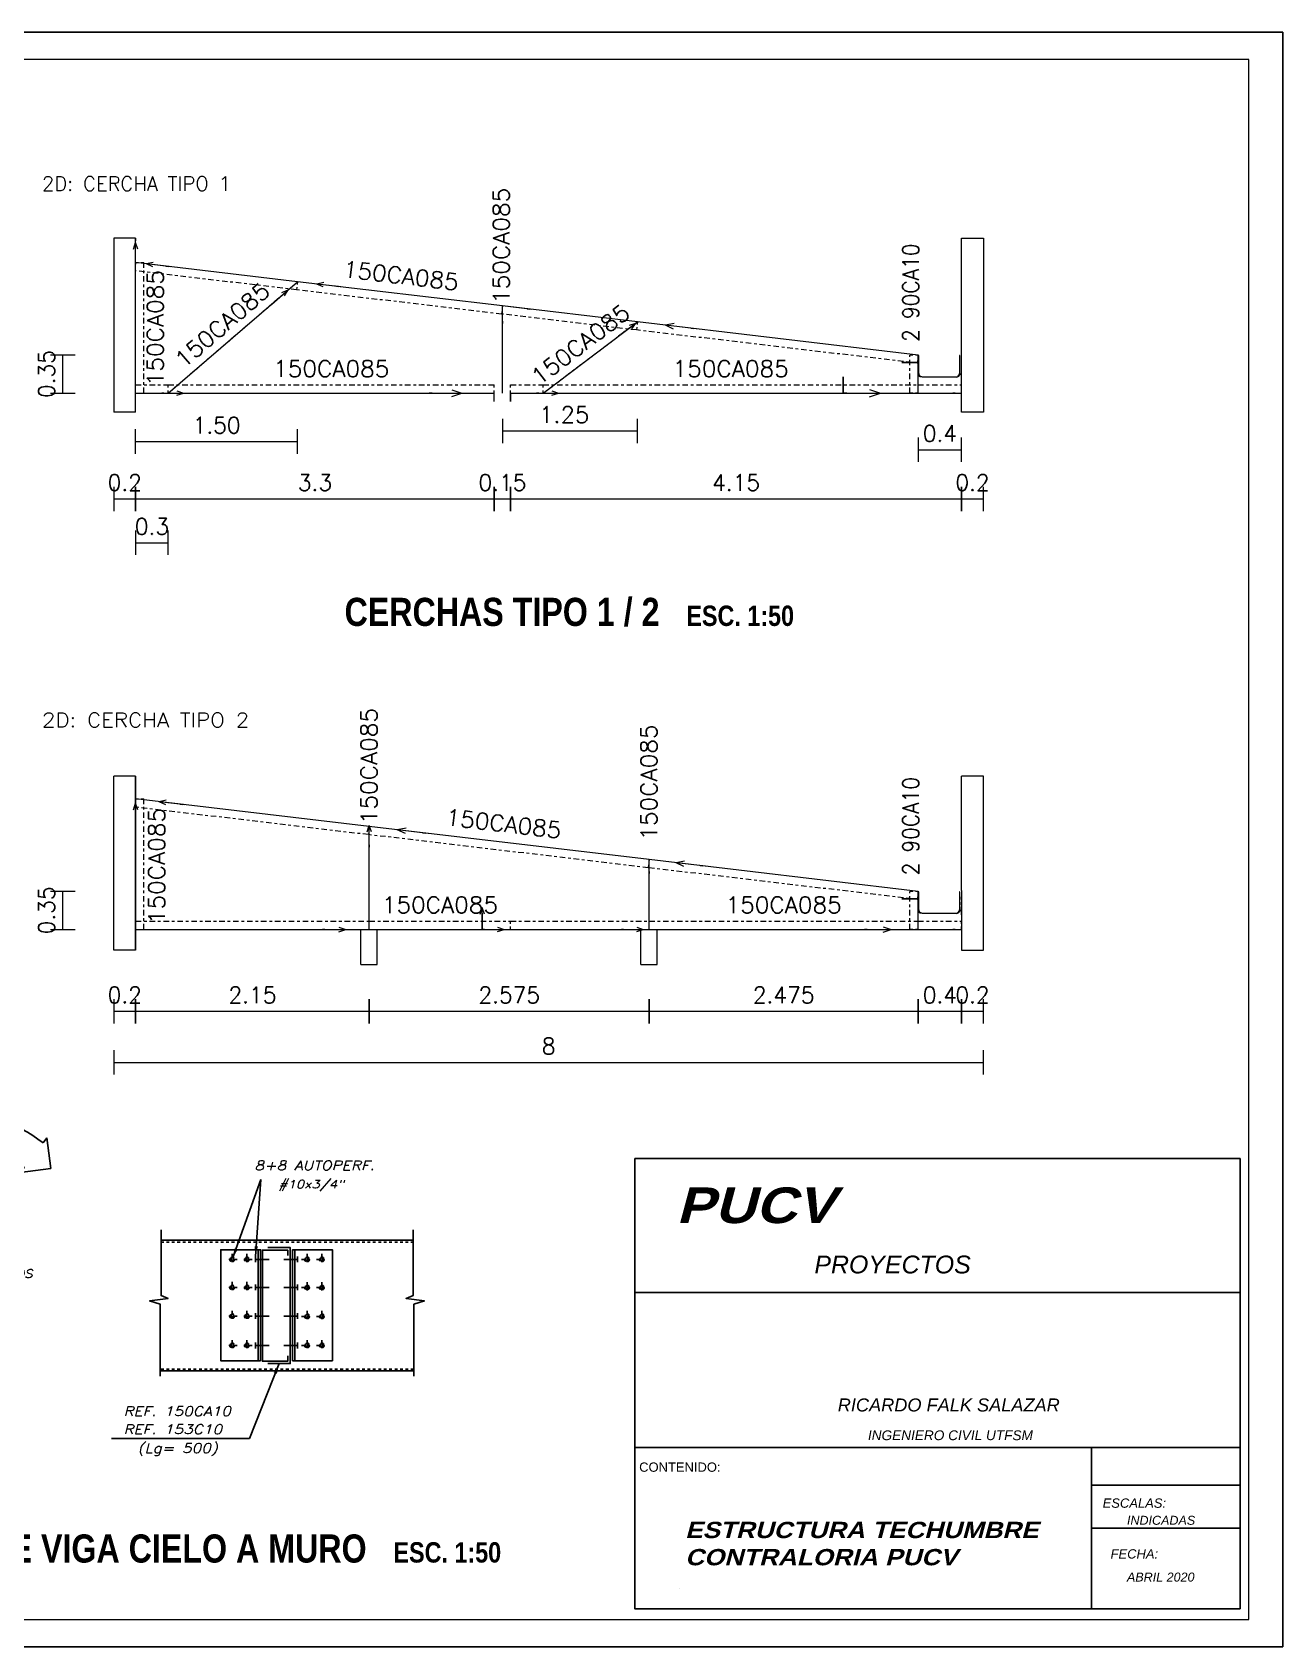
# Model space of a CAD drawing. Header units: millimetres. Extents: x 16 to 499, y 22 to 82.
# Drawn here: x 331 to 377.1, y 22.2 to 81.6 of the extents above; entities that cross this region are included whole.
import ezdxf
from ezdxf.enums import TextEntityAlignment as Align

# ---------------------------------------------------------------- set-up
doc = ezdxf.new("R2010")
doc.units = ezdxf.units.MM
for name, pattern in [('CYPE_PUNTO', [0.075, 0, -0.075]), ('CYPE_RAYAPUNTO', [0.4125, 0.2025, -0.105, 0, -0.105]), ('DASHDOT', [1, 0.5, -0.25, 0, -0.25]), ('DASHED2', [0.375, 0.25, -0.125]), ('HIDDEN', [0.375, 0.25, -0.125]), ('HIDDEN2', [4.7625, 3.175, -1.5875])]:
    doc.linetypes.add(name, pattern=pattern)
for name, color, linetype in [('08', 8, 'Continuous'), ('1', 1, 'HIDDEN'), ('2', 2, 'Continuous'), ('3', 3, 'Continuous'), ('4', 4, 'Continuous'), ('8', 4, 'Continuous'), ('9', 9, 'Continuous'), ('CERCHA1', 6, 'Continuous'), ('EJES', 4, 'DASHDOT'), ('GC_Formato Gases Clínicos', 7, 'Continuous'), ('L-01', 8, 'Continuous'), ('SEG8', 8, 'HIDDEN2'), ('T-4', 5, 'Continuous'), ('TEXTO-DETALLES', 7, 'Continuous')]:
    doc.layers.add(name, color=color, linetype=linetype)
for name, color, linetype, lineweight in [('BARRAS_DE_ACERO', 7, 'Continuous', 9), ('COTAS', 13, 'Continuous', 9), ('EJES_EN_DIRECCION_X', 12, 'Continuous', 9), ('EJES_EN_DIRECCION_Y', 9, 'Continuous', 9), ('EJES_EN_DIRECCION_Z', 10, 'Continuous', 9), ('MUROS', 7, 'Continuous', 18), ('REFERENCIA_DE_LAS_BARRAS', 2, 'Continuous', 9), ('TITULOS', 9, 'Continuous', 0)]:
    doc.layers.add(name, color=color, linetype=linetype, lineweight=lineweight)
doc.styles.add('1', font='romans.shx', dxfattribs={"height": 40})
doc.styles.add('ARIAL', font='arial.ttf', dxfattribs={"height": 35})
doc.styles.add('CYPETXT', font='romans__.ttf', dxfattribs={"height": 0.2})
doc.styles.add('ROMANS', font='romans.shx', dxfattribs={"width": 0.9})
doc.styles.add('style2', font='arial.ttf')
doc.dimstyles.new('50', dxfattribs={"dimscale": 50, "dimtxt": 2, "dimasz": 2, "dimexe": 1, "dimexo": 1, "dimgap": 0.5, "dimtad": 1, "dimdec": 0, "dimzin": 1, "dimdsep": 46, "dimtxsty": 'ROMANS', "dimcen": 0.5, "dimdle": 1, "dimclrd": 1, "dimclre": 1, "dimclrt": 7, "dimadec": 0, "dimazin": 0, "dimtfac": 1, "dimtdec": 0, "dimtmove": 2, "dimatfit": 3, "dimfxl": 1, "dimtolj": 1, "dimtzin": 1, "dimarcsym": 0})
doc.dimstyles.new('50-25', dxfattribs={"dimtxt": 100, "dimasz": 150, "dimexe": 50, "dimexo": 0, "dimgap": 50, "dimtad": 1, "dimdec": 0, "dimlfac": 0.5, "dimdsep": 46, "dimtxsty": 'ROMANS', "dimcen": 0, "dimclrd": 2, "dimclre": 1, "dimclrt": 7, "dimadec": 0, "dimazin": 0, "dimtfac": 1, "dimtdec": 0, "dimtix": 1, "dimtmove": 0, "dimatfit": 3, "dimfxl": 1, "dimtolj": 1, "dimtzin": 0, "dimarcsym": 0})

# ---------------------------------------------------------------- blocks, each defined once
blk = doc.blocks.new('detalla coneccion a muro')
at = {"layer": 'T-4'}
h = blk.add_hatch(color=7, dxfattribs=at)
h.paths.add_polyline_path([(68197, 106993), (68083, 106879), (68197, 106879)])
h.paths.add_polyline_path([(68197, 106765), (68197, 106879), (68083, 106879)])
h = blk.add_hatch(color=7, dxfattribs=at)
h.paths.add_polyline_path([(68197, 103486), (68083, 103486), (68197, 103371)])
h.paths.add_polyline_path([(68083, 103486), (68197, 103486), (68197, 103600)])
at = {"color": 2}
blk.add_line((66721, 107218), (67928, 107218), dxfattribs=at)
at = {"layer": '1', "ltscale": 0.1}
for p, q in [((68079, 105672), (68185, 105672)), ((68132, 105725), (68132, 105620)), ((68224, 105672), (68330, 105672)), ((68277, 105725), (68277, 105620)), ((72101, 105716), (71996, 105716)), ((72049, 105769), (72049, 105663)), ((72247, 105716), (72141, 105716)), ((72194, 105769), (72194, 105663)), ((72732, 105716), (72838, 105716)), ((72785, 105769), (72785, 105663)), ((72877, 105716), (72983, 105716)), ((72930, 105769), (72930, 105663)), ((68079, 105395), (68185, 105395)), ((68132, 105448), (68132, 105342)), ((68224, 105395), (68330, 105395)), ((68277, 105448), (68277, 105342)), ((72101, 105441), (71996, 105441)), ((72049, 105494), (72049, 105388)), ((72247, 105441), (72141, 105441)), ((72194, 105494), (72194, 105388)), ((72732, 105439), (72838, 105439)), ((72785, 105492), (72785, 105386)), ((72877, 105439), (72983, 105439)), ((72930, 105492), (72930, 105386)), ((72049, 105212), (72049, 105106)), ((72194, 105212), (72194, 105106)), ((72785, 105210), (72785, 105104)), ((72930, 105210), (72930, 105104)), ((68079, 105113), (68185, 105113)), ((68132, 105166), (68132, 105060)), ((68224, 105113), (68330, 105113)), ((68277, 105166), (68277, 105060)), ((72101, 105159), (71996, 105159)), ((72247, 105159), (72141, 105159)), ((72732, 105157), (72838, 105157)), ((72877, 105157), (72983, 105157)), ((68132, 104881), (68132, 104775)), ((68277, 104881), (68277, 104775)), ((72101, 104872), (71996, 104872)), ((72049, 104924), (72049, 104819)), ((72247, 104872), (72141, 104872)), ((72194, 104924), (72194, 104819)), ((72732, 104872), (72838, 104872)), ((72785, 104924), (72785, 104819)), ((72877, 104872), (72983, 104872)), ((72930, 104924), (72930, 104819)), ((68079, 104828), (68185, 104828)), ((68224, 104828), (68330, 104828))]:
    blk.add_line(p, q, dxfattribs=at)
for centre in [(68132, 105672), (68277, 105672), (72049, 105716), (72194, 105716), (72785, 105716), (72930, 105716), (68132, 105395), (68277, 105395), (72049, 105441), (72194, 105441), (72785, 105439), (72930, 105439), (72049, 105159), (72194, 105159), (72785, 105157), (72930, 105157), (68132, 105113), (68277, 105113), (72049, 104872), (72194, 104872), (72785, 104872), (72930, 104872), (68132, 104828), (68277, 104828)]:
    blk.add_circle(centre, 23.9, dxfattribs=at)
at = {"layer": '2'}
for p, q in [((68049, 105859), (69558, 105859)), ((68049, 105766), (68049, 105859)), ((71352, 105903), (73826, 105903)), ((68049, 104592), (68049, 104679)), ((68049, 104592), (69550, 104592)), ((71352, 104621), (73826, 104621))]:
    blk.add_line(p, q, dxfattribs=at)
for points in [[(71352, 106006), (71352, 105360), (71421, 105333), (71240, 105308), (71344, 105275), (71344, 104570)], [(73826, 106006), (73826, 105360), (73757, 105333), (73938, 105308), (73834, 105275), (73834, 104570)], [(69558, 105901), (69558, 105660)], [(72402, 105832), (72620, 105832), (72620, 104693), (72402, 104693)], [(72596, 104771), (72596, 104716), (72348, 104716), (72348, 105807), (72596, 105807), (72596, 105753)], [(69558, 105510), (69558, 104937), (69627, 104910), (69446, 104885), (69550, 104852), (69550, 104536)]]:
    blk.add_lwpolyline(points, dxfattribs=at)
at = {"layer": '2', "ltscale": 0.1}
for points in [[(68132, 105692), (68115, 105682), (68115, 105663), (68132, 105653), (68149, 105663), (68149, 105682)], [(68277, 105692), (68260, 105682), (68260, 105663), (68277, 105653), (68294, 105663), (68294, 105682)], [(72049, 105735), (72065, 105726), (72065, 105706), (72049, 105697), (72032, 105706), (72032, 105726)], [(72194, 105735), (72210, 105726), (72210, 105706), (72194, 105697), (72177, 105706), (72177, 105726)], [(72785, 105735), (72768, 105726), (72768, 105706), (72785, 105697), (72802, 105706), (72802, 105726)], [(72930, 105735), (72913, 105726), (72913, 105706), (72930, 105697), (72947, 105706), (72947, 105726)], [(68132, 105415), (68115, 105405), (68115, 105386), (68132, 105376), (68149, 105386), (68149, 105405)], [(68277, 105415), (68260, 105405), (68260, 105386), (68277, 105376), (68294, 105386), (68294, 105405)], [(72049, 105461), (72065, 105451), (72065, 105431), (72049, 105422), (72032, 105431), (72032, 105451)], [(72194, 105461), (72210, 105451), (72210, 105431), (72194, 105422), (72177, 105431), (72177, 105451)], [(72785, 105458), (72768, 105449), (72768, 105429), (72785, 105419), (72802, 105429), (72802, 105449)], [(72930, 105458), (72913, 105449), (72913, 105429), (72930, 105419), (72947, 105429), (72947, 105449)], [(72049, 105178), (72065, 105169), (72065, 105149), (72049, 105140), (72032, 105149), (72032, 105169)], [(72194, 105178), (72210, 105169), (72210, 105149), (72194, 105140), (72177, 105149), (72177, 105169)], [(68132, 105133), (68115, 105123), (68115, 105103), (68132, 105094), (68149, 105103), (68149, 105123)], [(68277, 105133), (68260, 105123), (68260, 105103), (68277, 105094), (68294, 105103), (68294, 105123)], [(72785, 105176), (72768, 105166), (72768, 105147), (72785, 105137), (72802, 105147), (72802, 105166)], [(72930, 105176), (72913, 105166), (72913, 105147), (72930, 105137), (72947, 105147), (72947, 105166)], [(72049, 104891), (72065, 104881), (72065, 104862), (72049, 104852), (72032, 104862), (72032, 104881)], [(72194, 104891), (72210, 104881), (72210, 104862), (72194, 104852), (72177, 104862), (72177, 104881)], [(72785, 104891), (72768, 104881), (72768, 104862), (72785, 104852), (72802, 104862), (72802, 104881)], [(72930, 104891), (72913, 104881), (72913, 104862), (72930, 104852), (72947, 104862), (72947, 104881)], [(68132, 104847), (68115, 104838), (68115, 104818), (68132, 104809), (68149, 104818), (68149, 104838)], [(68277, 104847), (68260, 104838), (68260, 104818), (68277, 104809), (68294, 104818), (68294, 104838)]]:
    blk.add_lwpolyline(points, close=True, dxfattribs=at)
for centre in [(68132, 105672), (68277, 105672), (72049, 105716), (72194, 105716), (72785, 105716), (72930, 105716), (68132, 105395), (68277, 105395), (72049, 105441), (72194, 105441), (72785, 105439), (72930, 105439), (68132, 105113), (68277, 105113), (72049, 105159), (72194, 105159), (72785, 105157), (72930, 105157), (72049, 104872), (72194, 104872), (72785, 104872), (72930, 104872), (68132, 104828), (68277, 104828)]:
    blk.add_circle(centre, 16.4, dxfattribs=at)
at = {"layer": '3'}
for p, q in [((70194, 106860), (70232, 106910)), ((70272, 106608), (70232, 106910)), ((69970, 106568), (70009, 106618)), ((70272, 106608), (69970, 106568))]:
    blk.add_line(p, q, dxfattribs=at)
at = {"layer": '3', "ltscale": 0.1}
for p, q in [((68036, 104679), (68036, 105766)), ((72307, 104722), (72307, 105810)), ((72665, 104722), (72665, 105810))]:
    blk.add_line(p, q, dxfattribs=at)
for points in [[(68014, 104679), (68405, 104679), (68405, 105766), (68014, 105766)], [(72329, 104722), (71938, 104722), (71938, 105810), (72329, 105810)], [(72643, 104722), (73034, 104722), (73034, 105810), (72643, 105810)]]:
    blk.add_lwpolyline(points, close=True, dxfattribs=at)
at = {"layer": '3'}
for centre, radius, start, end in [((69266, 105647), 1527, 52.5695, 124.9737), ((69034, 105804), 1270, 39.8792, 120.4656)]:
    blk.add_arc(centre, radius, start, end, dxfattribs=at)
at = {"layer": '4'}
for p, q in [((68064, 105672), (67878, 105672)), ((68064, 105701), (68064, 105644)), ((72279, 105744), (72279, 105688)), ((72279, 105716), (72413, 105716)), ((72693, 105716), (72559, 105716)), ((72693, 105744), (72693, 105688)), ((68064, 105395), (67878, 105395)), ((68064, 105424), (68064, 105367)), ((72279, 105470), (72279, 105413)), ((72279, 105441), (72413, 105441)), ((72693, 105441), (72559, 105441)), ((72693, 105470), (72693, 105413)), ((72279, 105187), (72279, 105131)), ((72693, 105187), (72693, 105131)), ((68064, 105113), (67878, 105113)), ((68064, 105142), (68064, 105085)), ((72279, 105159), (72413, 105159)), ((72693, 105159), (72559, 105159)), ((72279, 104900), (72279, 104843)), ((72279, 104872), (72413, 104872)), ((72693, 104872), (72559, 104872)), ((72693, 104900), (72693, 104843)), ((68064, 104828), (67878, 104828)), ((68064, 104856), (68064, 104800))]:
    blk.add_line(p, q, dxfattribs=at)
at = {"layer": '4', "ltscale": 0.1}
for points in [[(66456, 106290), (67618, 106200), (67818, 106290), (68018, 106200)], [(66468, 106427), (67618, 106337), (67818, 106427), (68018, 106337)], [(67418, 104385), (67618, 104295), (67818, 104385), (68018, 104295)]]:
    blk.add_spline(points, degree=3, dxfattribs=at)
at = {"layer": '9', "ltscale": 0.1}
blk.add_lwpolyline([(68327, 105913), (67972, 105913), (67972, 104532), (68327, 104532), (68327, 104566), (68002, 104566), (68002, 105885), (68327, 105885), (68327, 105913)], dxfattribs=at)
at = {"layer": 'CERCHA1', "color": 2}
for p, q in [((66721, 107218), (66721, 106365)), ((67928, 107218), (67928, 106400)), ((66721, 106228), (66721, 104323)), ((67928, 106262), (67928, 104357))]:
    blk.add_line(p, q, dxfattribs=at)
at = {"layer": 'CERCHA1', "color": 8}
for p, q in [((66811, 107218), (66811, 106336)), ((67838, 107218), (67838, 106429)), ((67838, 106291), (67838, 104386)), ((66811, 106199), (66811, 104294))]:
    blk.add_line(p, q, dxfattribs=at)
at = {"layer": 'EJES'}
blk.add_line((67336, 103623), (67336, 107745), dxfattribs=at)
at = {"layer": 'SEG8'}
for p, q in [((71352, 105884), (73826, 105884)), ((68049, 105792), (69558, 105792)), ((68049, 104659), (69550, 104659)), ((71352, 104639), (73826, 104639))]:
    blk.add_line(p, q, dxfattribs=at)
at = {"layer": 'T-4', "color": 7}
for points in [[(68056, 106852), (68230, 107026)], [(68197, 106713), (68197, 107042)], [(68056, 106906), (68230, 106731)], [(68056, 103459), (68230, 103633)], [(68197, 103652), (68197, 103323)], [(68056, 103512), (68230, 103338)]]:
    blk.add_lwpolyline(points, dxfattribs=at)
at = {"layer": 'T-4', "color": 5}
for points in [[(68407, 106544), (68407, 106987)], [(68496, 106879), (68083, 106879)], [(68407, 103820), (68407, 103377)], [(68496, 103486), (68083, 103486)]]:
    blk.add_lwpolyline(points, dxfattribs=at)
at = {"layer": 'TEXTO-DETALLES', "style": 'ROMANS', "oblique": 15, "width": 1.2}
for s, height, p in [('8+8 AUTOPERF.', 92, (72269, 106592)), ('TJ/153C10', 92, (68524, 106397)), ('#10x3/4"  ', 80, (72507, 106413)), ('150CA10 + REFUERZOS', 80, (68533, 105535)), ('<100x100x1.6', 92, (68593, 104353)), ('Lg= 200 mm.', 92, (68658, 104192)), ('REF. 150CA10', 92, (70983, 104181)), ('REF. 153C10', 92, (70983, 104003)), ('(Lg= 500)', 92, (71123, 103818))]:
    blk.add_text(s, height=height, dxfattribs=at).set_placement(p)
at = {"layer": '2', "ltscale": 0.1}
for points in [[(72054, 105723), (72333, 106501)], [(68343, 104731), (68647, 104329)]]:
    blk.add_leader(points, dimstyle='50', override={"dimgap": 0.5, "dimtad": 0}, dxfattribs=at)
at = {"layer": '4', "color": 2, "path_type": 1}
for points in [[(68305, 105904), (68553, 106368)], [(69438, 105859), (69632, 106045), (69663, 105708)]]:
    blk.add_leader(points, dimstyle='50-25', dxfattribs=at)
at = {"layer": '8', "ltscale": 0.1}
for points in [[(72279, 105744), (72333, 106501)], [(72511, 104693), (72222, 103957), (70865, 103957)]]:
    blk.add_leader(points, dimstyle='50', override={"dimgap": 0.5, "dimtad": 0}, dxfattribs=at)

msp = doc.modelspace()

# ---------------------------------------------------------------- linework, layer by layer
at = {"color": 7}
msp.add_line((334.854, 47.858), (334.854, 54.258), dxfattribs=at)
at = {"color": 5, "linetype": 'DASHED2', "lineweight": 50, "ltscale": 1.8}
msp.add_line((354.868, 24.367), (354.868, 24.367), dxfattribs=at)
at = {"layer": '08', "linetype": 'Continuous'}
msp.add_lwpolyline([(259.669, 81.63), (259.669, 22.23), (377.071, 22.23), (377.071, 81.63), (259.669, 81.63)], dxfattribs=at)
at = {"layer": 'BARRAS_DE_ACERO'}
for p, q in [((334.054, 74.055), (334.054, 67.655)), ((334.854, 69.255), (334.854, 74.055)), ((334.854, 67.655), (334.854, 74.054)), ((365.253, 74.055), (366.053, 74.055)), ((365.253, 67.655), (365.253, 74.055)), ((366.053, 74.055), (366.053, 67.655)), ((340.813, 72.451), (334.854, 73.155)), ((336.054, 68.355), (340.813, 72.451)), ((348.353, 71.561), (340.813, 72.451)), ((353.319, 70.975), (348.353, 71.561)), ((348.353, 68.355), (348.353, 71.561)), ((349.853, 68.355), (353.319, 70.975)), ((363.653, 69.755), (353.319, 70.975)), ((363.653, 68.355), (363.653, 69.755)), ((365.173, 69.737), (365.173, 69.077)), ((365.193, 69.737), (365.173, 69.737)), ((365.193, 69.077), (365.193, 69.737)), ((363.653, 69.077), (363.664, 69.024)), ((363.664, 69.024), (363.694, 68.978)), ((363.673, 69.077), (363.682, 69.032)), ((363.682, 69.032), (363.708, 68.993)), ((363.694, 68.978), (363.74, 68.948)), ((363.747, 68.967), (363.708, 68.993)), ((363.793, 68.957), (363.747, 68.967)), ((363.793, 68.957), (365.053, 68.957)), ((365.053, 68.937), (363.793, 68.937)), ((365.053, 68.957), (365.099, 68.967)), ((365.053, 68.937), (365.107, 68.948)), ((365.138, 68.993), (365.099, 68.967)), ((365.107, 68.948), (365.152, 68.978)), ((365.138, 68.993), (365.164, 69.032)), ((365.152, 68.978), (365.182, 69.024)), ((365.164, 69.032), (365.173, 69.077)), ((365.193, 69.077), (365.182, 69.024)), ((334.854, 68.355), (336.054, 68.355)), ((336.054, 68.355), (348.053, 68.355)), ((348.053, 68.352), (348.053, 68.355)), ((348.053, 68.344), (348.053, 68.346)), ((348.053, 68.041), (348.053, 68.343)), ((348.653, 68.352), (348.653, 68.355)), ((348.653, 68.355), (349.853, 68.355)), ((348.653, 68.352), (348.653, 68.35)), ((348.653, 68.343), (348.653, 68.343)), ((348.653, 68.041), (348.653, 68.343)), ((348.653, 68.343), (348.653, 68.041)), ((349.853, 68.355), (363.653, 68.355)), ((363.653, 68.355), (365.253, 68.355)), ((334.854, 67.655), (334.054, 67.655)), ((366.053, 67.655), (365.253, 67.655)), ((334.054, 47.858), (334.054, 54.258)), ((366.053, 54.258), (365.253, 54.258)), ((365.253, 50.058), (365.253, 54.258)), ((366.053, 47.858), (366.053, 54.258)), ((334.854, 48.623), (334.854, 53.423)), ((343.454, 52.407), (334.854, 53.423)), ((353.754, 51.191), (343.454, 52.407)), ((343.454, 48.623), (343.454, 52.407)), ((363.653, 50.023), (353.754, 51.191)), ((353.754, 48.623), (353.754, 51.191)), ((363.653, 48.623), (363.653, 50.023)), ((365.173, 50.005), (365.173, 49.345)), ((365.193, 50.005), (365.173, 50.005)), ((365.193, 49.345), (365.193, 50.005)), ((365.253, 50.058), (365.253, 47.858)), ((365.253, 50.058), (365.253, 50.058)), ((363.653, 49.345), (363.664, 49.291)), ((363.673, 49.345), (363.682, 49.299)), ((365.164, 49.299), (365.173, 49.345)), ((365.193, 49.345), (365.182, 49.291)), ((365.253, 49.156), (365.253, 49.458)), ((363.664, 49.291), (363.694, 49.246)), ((363.682, 49.299), (363.708, 49.26)), ((363.694, 49.246), (363.74, 49.216)), ((363.747, 49.234), (363.708, 49.26)), ((363.793, 49.225), (363.747, 49.234)), ((363.793, 49.225), (365.053, 49.225)), ((365.053, 49.205), (363.793, 49.205)), ((365.053, 49.225), (365.099, 49.234)), ((365.053, 49.205), (365.107, 49.216)), ((365.138, 49.26), (365.099, 49.234)), ((365.107, 49.216), (365.152, 49.246)), ((365.138, 49.26), (365.164, 49.299)), ((365.152, 49.246), (365.182, 49.291)), ((365.253, 48.925), (365.253, 48.929)), ((334.854, 48.623), (343.454, 48.623)), ((343.143, 47.33), (343.143, 48.624)), ((343.454, 48.623), (348.653, 48.623)), ((343.743, 47.33), (343.743, 48.624)), ((343.744, 47.33), (343.744, 48.624)), ((348.653, 48.623), (353.754, 48.623)), ((353.443, 47.33), (353.443, 48.624)), ((353.754, 48.623), (363.653, 48.623)), ((354.043, 47.33), (354.043, 48.624)), ((354.044, 47.33), (354.044, 48.624)), ((363.653, 48.623), (365.253, 48.623)), ((365.253, 48.63), (365.253, 48.635)), ((334.854, 47.858), (334.054, 47.858)), ((365.253, 47.858), (366.053, 47.858)), ((343.144, 47.33), (343.143, 47.33)), ((343.144, 47.33), (343.743, 47.33)), ((343.743, 47.33), (343.744, 47.33)), ((353.444, 47.33), (353.443, 47.33)), ((353.444, 47.33), (354.043, 47.33)), ((354.043, 47.33), (354.044, 47.33))]:
    msp.add_line(p, q, dxfattribs=at)
at = {"layer": 'BARRAS_DE_ACERO', "linetype": 'CYPE_PUNTO'}
for p, q in [((334.854, 74.055), (334.819, 73.757)), ((334.854, 73.155), (335.154, 73.155)), ((340.813, 72.451), (340.778, 72.154)), ((340.813, 72.451), (340.778, 72.154)), ((340.813, 72.451), (340.813, 72.451)), ((348.353, 71.561), (348.318, 71.263)), ((348.353, 71.561), (348.318, 71.263)), ((348.353, 71.561), (348.353, 71.561)), ((353.319, 70.975), (353.284, 70.677)), ((353.319, 70.975), (353.284, 70.677)), ((353.319, 70.975), (353.319, 70.975)), ((334.854, 69.255), (334.854, 69.555)), ((363.653, 69.755), (363.353, 69.755)), ((363.653, 69.755), (363.618, 69.457)), ((365.253, 69.255), (365.253, 69.555)), ((334.854, 68.355), (335.154, 68.355)), ((336.054, 68.355), (336.054, 68.655)), ((336.054, 68.355), (336.054, 68.655)), ((336.054, 68.355), (336.054, 68.355)), ((348.053, 68.355), (348.053, 68.655)), ((348.353, 68.355), (348.353, 68.355)), ((348.653, 68.355), (348.653, 68.655)), ((349.853, 68.355), (349.853, 68.655)), ((349.853, 68.355), (349.853, 68.655)), ((349.853, 68.355), (349.853, 68.355)), ((363.653, 68.355), (363.353, 68.355)), ((363.653, 68.355), (363.653, 68.655)), ((363.653, 68.355), (363.653, 68.655)), ((334.854, 53.423), (334.819, 53.125)), ((334.854, 53.423), (335.154, 53.423)), ((343.454, 52.407), (343.419, 52.109)), ((343.454, 52.407), (343.419, 52.109)), ((343.454, 52.407), (343.454, 52.407)), ((353.754, 51.191), (353.719, 50.893)), ((353.754, 51.191), (353.719, 50.893)), ((353.754, 51.191), (353.754, 51.191)), ((363.653, 50.023), (363.353, 50.023)), ((363.653, 50.023), (363.618, 49.725)), ((363.653, 50.023), (363.618, 49.725)), ((365.253, 49.523), (365.253, 49.823)), ((334.854, 48.623), (334.854, 48.923)), ((343.454, 48.623), (343.454, 48.923)), ((343.454, 48.623), (343.454, 48.923)), ((348.653, 48.623), (348.653, 48.923)), ((348.653, 48.623), (348.653, 48.923)), ((353.754, 48.623), (353.754, 48.923)), ((353.754, 48.623), (353.754, 48.923)), ((363.653, 48.623), (363.653, 48.923)), ((363.653, 48.623), (363.653, 48.923)), ((365.253, 48.623), (365.253, 48.923)), ((334.854, 48.623), (335.154, 48.623)), ((343.454, 48.623), (343.454, 48.623)), ((353.754, 48.623), (353.754, 48.623)), ((363.653, 48.623), (363.353, 48.623))]:
    msp.add_line(p, q, dxfattribs=at)
at = {"layer": 'BARRAS_DE_ACERO', "linetype": 'CYPE_RAYAPUNTO'}
for p, q in [((335.154, 68.355), (335.154, 73.155)), ((340.778, 72.154), (334.819, 72.857)), ((336.054, 68.355), (340.813, 72.451)), ((348.318, 71.263), (340.778, 72.154)), ((348.353, 68.355), (348.353, 71.561)), ((353.284, 70.677), (348.318, 71.263)), ((349.853, 68.355), (353.319, 70.975)), ((363.618, 69.457), (353.284, 70.677)), ((363.353, 68.355), (363.353, 69.755)), ((334.854, 68.655), (336.054, 68.655)), ((336.054, 68.655), (348.053, 68.655)), ((348.653, 68.655), (349.853, 68.655)), ((349.853, 68.655), (363.653, 68.655)), ((363.653, 68.655), (365.253, 68.655)), ((343.419, 52.109), (334.819, 53.125)), ((335.154, 48.623), (335.154, 53.423)), ((343.454, 48.623), (343.454, 52.407)), ((353.719, 50.893), (343.419, 52.109)), ((353.754, 48.623), (353.754, 51.191)), ((363.618, 49.725), (353.719, 50.893)), ((363.353, 48.623), (363.353, 50.023)), ((334.854, 48.923), (343.454, 48.923)), ((343.454, 48.923), (348.653, 48.923)), ((348.653, 48.923), (353.754, 48.923)), ((353.754, 48.923), (363.653, 48.923)), ((363.653, 48.923), (365.253, 48.923))]:
    msp.add_line(p, q, dxfattribs=at)
at = {"layer": 'BARRAS_DE_ACERO'}
for points in [[(334.854, 74.054), (334.854, 74.055), (334.054, 74.055)], [(363.653, 69.077), (363.653, 69.737), (363.652, 69.737)], [(363.673, 69.077), (363.673, 69.737), (363.653, 69.737)], [(348.053, 68.346), (348.053, 68.349), (348.053, 68.35)], [(348.653, 68.343), (348.653, 68.344), (348.653, 68.346)], [(334.854, 54.258), (334.854, 54.258), (334.054, 54.258)], [(363.653, 49.345), (363.653, 50.005), (363.652, 50.005)], [(363.673, 49.345), (363.673, 50.005), (363.653, 50.005)]]:
    msp.add_lwpolyline(points, dxfattribs=at)
for points in [[(360.893, 68.359), (360.893, 68.359), (360.893, 68.36), (360.893, 68.36), (360.893, 68.361), (360.893, 68.363), (360.893, 68.364), (360.893, 68.365), (360.893, 68.367), (360.893, 68.943), (360.893, 68.945), (360.893, 68.946), (360.893, 68.947), (360.893, 68.949), (360.893, 68.95), (360.893, 68.95), (360.893, 68.951), (360.893, 68.951), (360.893, 68.951), (360.893, 68.95), (360.893, 68.95), (360.893, 68.949), (360.893, 68.947), (360.893, 68.946), (360.893, 68.945), (360.893, 68.943), (360.893, 68.907), (360.893, 68.943), (360.893, 68.945), (360.893, 68.948), (360.893, 68.95), (360.893, 68.951), (360.893, 68.953), (360.893, 68.954), (360.893, 68.955), (360.893, 68.955), (360.893, 68.955), (360.893, 68.954), (360.893, 68.953), (360.893, 68.951), (360.893, 68.95), (360.893, 68.948), (360.893, 68.945), (360.893, 68.943), (360.893, 68.367), (360.893, 68.365), (360.893, 68.362), (360.893, 68.36), (360.893, 68.358), (360.893, 68.357), (360.893, 68.356), (360.893, 68.355), (360.893, 68.355), (360.893, 68.355), (360.893, 68.356), (360.893, 68.357), (360.893, 68.358), (360.893, 68.36), (360.893, 68.362), (360.893, 68.365), (360.893, 68.367), (360.893, 68.403), (360.893, 68.367), (360.893, 68.365), (360.893, 68.364), (360.893, 68.363), (360.893, 68.361), (360.893, 68.36), (360.893, 68.36), (360.893, 68.359), (360.893, 68.359)], [(363.057, 69.475), (363.057, 69.475), (363.058, 69.475), (363.058, 69.475), (363.059, 69.475), (363.061, 69.475), (363.062, 69.475), (363.064, 69.475), (363.065, 69.475), (363.641, 69.475), (363.643, 69.475), (363.644, 69.475), (363.646, 69.475), (363.647, 69.475), (363.648, 69.475), (363.648, 69.475), (363.649, 69.475), (363.649, 69.475), (363.649, 69.475), (363.648, 69.475), (363.648, 69.475), (363.647, 69.475), (363.646, 69.475), (363.644, 69.475), (363.643, 69.475), (363.641, 69.475), (363.605, 69.475), (363.641, 69.475), (363.643, 69.475), (363.646, 69.475), (363.648, 69.475), (363.65, 69.475), (363.651, 69.475), (363.652, 69.475), (363.653, 69.475), (363.653, 69.475), (363.653, 69.475), (363.652, 69.475), (363.651, 69.475), (363.65, 69.475), (363.648, 69.475), (363.646, 69.475), (363.643, 69.475), (363.641, 69.475), (363.065, 69.475), (363.063, 69.475), (363.061, 69.475), (363.058, 69.475), (363.057, 69.475), (363.055, 69.475), (363.054, 69.475), (363.053, 69.475), (363.053, 69.475), (363.053, 69.475), (363.054, 69.475), (363.055, 69.475), (363.057, 69.475), (363.058, 69.475), (363.061, 69.475), (363.063, 69.475), (363.065, 69.475), (363.101, 69.475), (363.065, 69.475), (363.064, 69.475), (363.062, 69.475), (363.061, 69.475), (363.059, 69.475), (363.058, 69.475), (363.058, 69.475), (363.057, 69.475), (363.057, 69.475)], [(363.057, 49.743), (363.057, 49.743), (363.058, 49.743), (363.058, 49.743), (363.059, 49.743), (363.061, 49.743), (363.062, 49.743), (363.064, 49.743), (363.065, 49.743), (363.641, 49.743), (363.643, 49.743), (363.644, 49.743), (363.646, 49.743), (363.647, 49.743), (363.648, 49.743), (363.648, 49.743), (363.649, 49.743), (363.649, 49.743), (363.649, 49.743), (363.648, 49.743), (363.648, 49.743), (363.647, 49.743), (363.646, 49.743), (363.644, 49.743), (363.643, 49.743), (363.641, 49.743), (363.605, 49.743), (363.641, 49.743), (363.643, 49.743), (363.646, 49.743), (363.648, 49.743), (363.65, 49.743), (363.651, 49.743), (363.652, 49.743), (363.653, 49.743), (363.653, 49.743), (363.653, 49.743), (363.652, 49.743), (363.651, 49.743), (363.65, 49.743), (363.648, 49.743), (363.646, 49.743), (363.643, 49.743), (363.641, 49.743), (363.065, 49.743), (363.063, 49.743), (363.061, 49.743), (363.058, 49.743), (363.057, 49.743), (363.055, 49.743), (363.054, 49.743), (363.053, 49.743), (363.053, 49.743), (363.053, 49.743), (363.054, 49.743), (363.055, 49.743), (363.057, 49.743), (363.058, 49.743), (363.061, 49.743), (363.063, 49.743), (363.065, 49.743), (363.101, 49.743), (363.065, 49.743), (363.064, 49.743), (363.062, 49.743), (363.061, 49.743), (363.059, 49.743), (363.058, 49.743), (363.058, 49.743), (363.057, 49.743), (363.057, 49.743)], [(347.613, 48.627), (347.613, 48.627), (347.613, 48.627), (347.613, 48.628), (347.613, 48.629), (347.613, 48.63), (347.613, 48.631), (347.613, 48.633), (347.613, 48.635), (347.613, 49.211), (347.613, 49.212), (347.613, 49.214), (347.613, 49.215), (347.613, 49.216), (347.613, 49.217), (347.613, 49.218), (347.613, 49.218), (347.613, 49.219), (347.613, 49.218), (347.613, 49.218), (347.613, 49.217), (347.613, 49.216), (347.613, 49.215), (347.613, 49.214), (347.613, 49.212), (347.613, 49.211), (347.613, 49.175), (347.613, 49.211), (347.613, 49.213), (347.613, 49.215), (347.613, 49.217), (347.613, 49.219), (347.613, 49.221), (347.613, 49.222), (347.613, 49.222), (347.613, 49.223), (347.613, 49.222), (347.613, 49.222), (347.613, 49.221), (347.613, 49.219), (347.613, 49.217), (347.613, 49.215), (347.613, 49.213), (347.613, 49.211), (347.613, 48.635), (347.613, 48.632), (347.613, 48.63), (347.613, 48.628), (347.613, 48.626), (347.613, 48.625), (347.613, 48.623), (347.613, 48.623), (347.613, 48.623), (347.613, 48.623), (347.613, 48.623), (347.613, 48.625), (347.613, 48.626), (347.613, 48.628), (347.613, 48.63), (347.613, 48.632), (347.613, 48.635), (347.613, 48.671), (347.613, 48.635), (347.613, 48.633), (347.613, 48.631), (347.613, 48.63), (347.613, 48.629), (347.613, 48.628), (347.613, 48.627), (347.613, 48.627), (347.613, 48.627)]]:
    msp.add_lwpolyline(points, close=True, dxfattribs=at)
at = {"layer": 'COTAS'}
for p, q in [((332.624, 69.755), (331.724, 69.755)), ((332.624, 69.755), (331.724, 69.755)), ((332.174, 68.355), (332.174, 69.755)), ((332.174, 68.355), (332.174, 69.755)), ((331.724, 68.355), (332.624, 68.355)), ((331.724, 68.355), (332.624, 68.355)), ((348.353, 67.412), (348.353, 66.512)), ((353.319, 66.512), (353.319, 67.412)), ((334.854, 66.123), (334.854, 67.023)), ((334.854, 66.573), (340.813, 66.573)), ((340.813, 66.123), (340.813, 67.023)), ((348.353, 66.962), (353.319, 66.962)), ((363.653, 66.721), (363.653, 65.821)), ((365.253, 65.821), (365.253, 66.721)), ((363.653, 66.271), (365.253, 66.271)), ((334.054, 64.911), (334.054, 64.011)), ((334.854, 64.911), (334.854, 64.011)), ((334.854, 64.011), (334.854, 64.911)), ((348.053, 64.011), (348.053, 64.911)), ((348.053, 64.911), (348.053, 64.011)), ((348.653, 64.911), (348.653, 64.011)), ((348.653, 64.011), (348.653, 64.911)), ((365.253, 64.011), (365.253, 64.911)), ((365.253, 64.911), (365.253, 64.011)), ((366.053, 64.011), (366.053, 64.911)), ((334.054, 64.461), (334.854, 64.461)), ((334.854, 64.461), (348.053, 64.461)), ((348.053, 64.461), (348.653, 64.461)), ((348.653, 64.461), (365.253, 64.461)), ((365.253, 64.461), (366.053, 64.461)), ((334.854, 63.298), (334.854, 62.398)), ((336.054, 62.398), (336.054, 63.298)), ((334.854, 62.848), (336.054, 62.848)), ((332.624, 50.023), (331.724, 50.023)), ((332.624, 50.023), (331.724, 50.023)), ((332.174, 48.623), (332.174, 50.023)), ((332.174, 48.623), (332.174, 50.023)), ((331.724, 48.623), (332.624, 48.623)), ((331.724, 48.623), (332.624, 48.623)), ((334.054, 46.058), (334.054, 45.158)), ((334.854, 46.058), (334.854, 45.158)), ((334.854, 45.158), (334.854, 46.058)), ((343.454, 46.058), (343.454, 45.158)), ((343.454, 45.158), (343.454, 46.058)), ((353.754, 45.158), (353.754, 46.058)), ((353.754, 46.058), (353.754, 45.158)), ((363.653, 45.158), (363.653, 46.058)), ((363.653, 46.058), (363.653, 45.158)), ((365.253, 45.158), (365.253, 46.058)), ((365.253, 46.058), (365.253, 45.158)), ((366.053, 45.158), (366.053, 46.058)), ((334.054, 45.608), (334.854, 45.608)), ((334.854, 45.608), (343.454, 45.608)), ((343.454, 45.608), (353.754, 45.608)), ((353.754, 45.608), (363.653, 45.608)), ((363.653, 45.608), (365.253, 45.608)), ((365.253, 45.608), (366.053, 45.608)), ((334.054, 44.18), (334.054, 43.28)), ((366.053, 43.28), (366.053, 44.18)), ((334.054, 43.73), (366.053, 43.73))]:
    msp.add_line(p, q, dxfattribs=at)
at = {"layer": 'EJES_EN_DIRECCION_X', "lineweight": 0}
for p, q in [((334.774, 73.655), (334.854, 73.895)), ((334.854, 73.095), (334.854, 73.895)), ((334.934, 73.655), (334.854, 73.895)), ((335.499, 73.159), (335.252, 73.108)), ((336.046, 73.014), (335.252, 73.108)), ((335.481, 73), (335.252, 73.108)), ((339.861, 71.632), (340.467, 72.154)), ((340.233, 72.058), (340.467, 72.154)), ((340.338, 71.937), (340.467, 72.154)), ((341.774, 72.419), (341.527, 72.367)), ((342.321, 72.273), (341.527, 72.367)), ((341.755, 72.26), (341.527, 72.367)), ((349.346, 71.444), (348.552, 71.538)), ((352.626, 70.451), (353.264, 70.933)), ((353.024, 70.853), (353.264, 70.933)), ((353.121, 70.725), (353.264, 70.933)), ((354.675, 70.92), (354.352, 70.853)), ((355.386, 70.731), (354.352, 70.853)), ((354.65, 70.713), (354.352, 70.853)), ((335.814, 68.355), (336.614, 68.355)), ((336.374, 68.435), (336.614, 68.355)), ((336.374, 68.275), (336.614, 68.355)), ((345.653, 68.355), (346.853, 68.355)), ((346.493, 68.475), (346.853, 68.355)), ((346.493, 68.235), (346.853, 68.355)), ((349.613, 68.355), (350.413, 68.355)), ((350.173, 68.435), (350.413, 68.355)), ((350.173, 68.275), (350.413, 68.355)), ((360.893, 68.355), (362.273, 68.355)), ((361.859, 68.493), (362.273, 68.355)), ((361.859, 68.217), (362.273, 68.355)), ((334.774, 53.023), (334.854, 53.263)), ((334.854, 52.463), (334.854, 53.263)), ((334.934, 53.023), (334.854, 53.263)), ((335.982, 53.377), (335.714, 53.321)), ((336.574, 53.219), (335.714, 53.321)), ((335.962, 53.205), (335.714, 53.321)), ((343.374, 52.21), (343.454, 52.45)), ((343.454, 51.65), (343.454, 52.45)), ((343.534, 52.21), (343.454, 52.45)), ((344.805, 52.352), (344.484, 52.286)), ((345.514, 52.164), (344.484, 52.286)), ((344.781, 52.146), (344.484, 52.286)), ((355.053, 51.138), (354.744, 51.074)), ((355.734, 50.957), (354.744, 51.074)), ((355.029, 50.94), (354.744, 51.074)), ((342.336, 48.709), (342.594, 48.623)), ((362.366, 48.722), (362.663, 48.623)), ((341.734, 48.623), (342.594, 48.623)), ((342.336, 48.537), (342.594, 48.623)), ((347.613, 48.623), (348.413, 48.623)), ((348.173, 48.703), (348.413, 48.623)), ((348.173, 48.543), (348.413, 48.623)), ((352.734, 48.623), (353.534, 48.623)), ((353.294, 48.703), (353.534, 48.623)), ((353.294, 48.543), (353.534, 48.623)), ((361.673, 48.623), (362.663, 48.623)), ((362.366, 48.524), (362.663, 48.623))]:
    msp.add_line(p, q, dxfattribs=at)
at = {"layer": 'EJES_EN_DIRECCION_Y', "lineweight": 0}
for p, q in [((334.854, 73.175), (334.854, 73.095)), ((334.854, 73.095), (334.854, 73.095)), ((334.854, 73.015), (334.854, 73.095)), ((335.967, 73.024), (336.046, 73.014)), ((336.046, 73.014), (336.046, 73.014)), ((336.125, 73.005), (336.046, 73.014)), ((342.242, 72.283), (342.321, 72.273)), ((342.321, 72.273), (342.321, 72.273)), ((342.4, 72.264), (342.321, 72.273)), ((339.801, 71.58), (339.861, 71.632)), ((339.922, 71.684), (339.861, 71.632)), ((339.861, 71.632), (339.861, 71.632)), ((349.267, 71.453), (349.346, 71.444)), ((349.346, 71.444), (349.346, 71.444)), ((349.426, 71.435), (349.346, 71.444)), ((348.353, 71), (348.353, 70.92)), ((348.353, 70.92), (348.353, 70.92)), ((348.353, 70.84), (348.353, 70.92)), ((355.282, 70.743), (355.386, 70.731)), ((355.386, 70.731), (355.386, 70.731)), ((355.489, 70.719), (355.386, 70.731)), ((352.562, 70.403), (352.626, 70.451)), ((352.69, 70.499), (352.626, 70.451)), ((352.626, 70.451), (352.626, 70.451)), ((363.653, 69.555), (363.653, 69.475)), ((363.653, 69.475), (363.653, 69.475)), ((363.653, 69.395), (363.653, 69.475)), ((335.734, 68.355), (335.814, 68.355)), ((335.814, 68.355), (335.814, 68.355)), ((335.894, 68.355), (335.814, 68.355)), ((345.533, 68.355), (345.653, 68.355)), ((345.653, 68.355), (345.653, 68.355)), ((345.773, 68.355), (345.653, 68.355)), ((349.533, 68.355), (349.613, 68.355)), ((349.613, 68.355), (349.613, 68.355)), ((349.693, 68.355), (349.613, 68.355)), ((360.755, 68.355), (360.893, 68.355)), ((360.893, 68.355), (360.893, 68.355)), ((361.031, 68.355), (360.893, 68.355)), ((364.853, 68.355), (364.933, 68.355)), ((364.933, 68.355), (364.933, 68.355)), ((365.013, 68.355), (364.933, 68.355)), ((336.488, 53.23), (336.574, 53.219)), ((336.574, 53.219), (336.574, 53.219)), ((336.66, 53.209), (336.574, 53.219)), ((334.854, 52.543), (334.854, 52.463)), ((334.854, 52.463), (334.854, 52.463)), ((334.854, 52.383), (334.854, 52.463)), ((343.454, 51.73), (343.454, 51.65)), ((345.411, 52.176), (345.514, 52.164)), ((345.514, 52.164), (345.514, 52.164)), ((345.617, 52.152), (345.514, 52.164)), ((343.454, 51.65), (343.454, 51.65)), ((343.454, 51.57), (343.454, 51.65)), ((353.754, 50.757), (353.754, 50.677)), ((353.754, 50.677), (353.754, 50.677)), ((353.754, 50.597), (353.754, 50.677)), ((355.635, 50.969), (355.734, 50.957)), ((355.734, 50.957), (355.734, 50.957)), ((355.833, 50.946), (355.734, 50.957)), ((363.653, 49.823), (363.653, 49.743)), ((363.653, 49.823), (363.653, 49.743)), ((363.653, 49.743), (363.653, 49.743)), ((363.653, 49.663), (363.653, 49.743)), ((363.653, 49.743), (363.653, 49.743)), ((363.653, 49.663), (363.653, 49.743)), ((341.648, 48.623), (341.734, 48.623)), ((341.734, 48.623), (341.734, 48.623)), ((341.82, 48.623), (341.734, 48.623)), ((347.533, 48.623), (347.613, 48.623)), ((347.613, 48.623), (347.613, 48.623)), ((347.693, 48.623), (347.613, 48.623)), ((352.654, 48.623), (352.734, 48.623)), ((352.734, 48.623), (352.734, 48.623)), ((352.814, 48.623), (352.734, 48.623)), ((361.574, 48.623), (361.673, 48.623)), ((361.673, 48.623), (361.673, 48.623)), ((361.772, 48.623), (361.673, 48.623)), ((364.853, 48.623), (364.933, 48.623)), ((364.933, 48.623), (364.933, 48.623)), ((365.013, 48.623), (364.933, 48.623))]:
    msp.add_line(p, q, dxfattribs=at)
at = {"layer": 'EJES_EN_DIRECCION_Z', "lineweight": 0}
for p in [(347.533, 49.183), (347.613, 48.623), (347.693, 49.183)]:
    msp.add_line(p, (347.613, 49.423), dxfattribs=at)
at = {"layer": 'GC_Formato Gases Clínicos'}
for p, q in [((375.505, 23.622), (375.505, 40.191)), ((353.23, 35.26), (375.505, 35.26)), ((353.23, 29.562), (375.505, 29.562)), ((370.028, 29.562), (370.028, 23.622)), ((370.028, 28.171), (375.505, 28.171)), ((370.028, 26.592), (375.505, 26.592))]:
    msp.add_line(p, q, dxfattribs=at)
at = {"layer": 'GC_Formato Gases Clínicos', "ltscale": 0.01}
msp.add_lwpolyline([(375.505, 23.622), (353.23, 23.622), (353.23, 40.191), (375.505, 40.191)], dxfattribs=at)
at = {"layer": 'MUROS', "color": 4, "linetype": 'Continuous', "lineweight": 0}
msp.add_lwpolyline([(262.154, 80.63), (262.154, 23.23), (375.823, 23.23), (375.823, 80.63)], close=True, dxfattribs=at)

# ---------------------------------------------------------------- block references
at = {"xscale": 0.00375, "yscale": 0.00375, "zscale": 0.00375}
msp.add_blockref('detalla coneccion a muro', (68.217, -359.953), dxfattribs=at)

# ---------------------------------------------------------------- texts
at = {"color": 251, "width": 35.82462, "attachment_point": 1, "style": '1'}
for s, insert, char_height in [('{\\fSwis721 Cn BT|b1|i0|c0|p34;       \\C4;CERCHAS TIPO 1 / 2   \\H0.72478x;ESC. 1:50}', (340.236, 60.822), 1.0348), ('{\\fSwis721 Cn BT|b1|i0|c0|p34;        \\C4;SISTEMA DE ANCLAJE VIGA CIELO A MURO   \\H0.72478x;ESC. 1:50}', (315.235, 26.361), 1.034801)]:
    msp.add_mtext(s, dxfattribs=dict(at, insert=insert, char_height=char_height))
at = {"layer": 'COTAS', "style": 'CYPETXT', "width": 0.869207}
for p, p2 in [((331.874, 68.173), (331.874, 69.937)), ((331.874, 68.173), (331.874, 69.937)), ((331.874, 48.441), (331.874, 50.205))]:
    msp.add_text('0.35', height=0.6, rotation=90, dxfattribs=at).set_placement(p, p2, align=Align.FIT)
at = {"layer": 'COTAS', "style": 'CYPETXT'}
for s, width, p, p2 in [('1.25 ', 0.860479, (349.702, 67.262), (351.97, 67.262)), ('1.50', 0.869207, (336.952, 66.873), (338.716, 66.873)), ('0.4', 0.868061, (363.823, 66.571), (365.083, 66.571)), ('0.2', 0.868061, (333.824, 64.761), (335.084, 64.761)), ('3.3', 0.868061, (340.824, 64.761), (342.084, 64.761)), ('0.15', 0.869207, (347.471, 64.761), (349.235, 64.761)), ('4.15', 0.869207, (356.071, 64.761), (357.835, 64.761)), ('0.2', 0.868061, (365.023, 64.761), (366.283, 64.761)), ('0.3', 0.868061, (334.824, 63.148), (336.084, 63.148)), ('0.2', 0.868061, (333.824, 45.908), (335.084, 45.908)), ('2.15', 0.869207, (338.272, 45.908), (340.036, 45.908)), ('2.575', 0.869846, (347.47, 45.908), (349.738, 45.908)), ('2.475', 0.869846, (357.57, 45.908), (359.838, 45.908)), ('0.4', 0.868061, (363.823, 45.908), (365.083, 45.908)), ('0.2', 0.868061, (365.023, 45.908), (366.283, 45.908)), ('8', 0.872087, (349.802, 44.03), (350.306, 44.03))]:
    msp.add_text(s, height=0.6, dxfattribs=dict(at, width=width)).set_placement(p, p2, align=Align.FIT)
at = {"layer": 'GC_Formato Gases Clínicos'}
for s, insert, char_height, width, attachment_point, style in [('\\A1;{\\fArial|b0|i1|c0|p34;RICARDO FALK SALAZAR}', (360.695, 31.121), 0.47847, 9.30777, 4, 'style2'), ('\\A1;{\\fArial|b0|i1|c0|p34;INGENIERO CIVIL UTFSM}', (361.805, 30.007), 0.35886, 6.98083, 4, 'style2'), ('\\A1;CONTENIDO:', (354.883, 28.835), 0.34155, 9.30777, 5, 'ARIAL'), ('\\A1;{\\fArial|b0|i1|c0|p34;ESCALAS:}', (371.611, 27.511), 0.34155, 9.30777, 5, 'ARIAL'), ('\\A1;\\pi1.3308;{\\fArial Black|b0|i1|c0|p34;\\H0.8x;ESTRUCTURA TECHUMBRE \\P\\pi2.7946;CONTRALORIA PUCV     \\H1.25x;      }\\P\\pi0; ', (353.747, 25.446), 0.75, 15.42159, 4, 'style2'), ('\\A1; {\\fArial|b0|i1|c0|p34;\\H0.68969x;INDICADAS}', (371.153, 26.879), 0.47847, 9.30777, 4, 'style2'), ('\\A1;{\\fArial|b0|i1|c0|p34;FECHA:}', (371.611, 25.643), 0.34155, 9.30777, 5, 'ARIAL'), ('\\A1; {\\fArial|b0|i1|c0|p34;\\H0.68969x;ABRIL 2020}', (371.153, 24.79), 0.47847, 9.30777, 4, 'style2')]:
    msp.add_mtext(s, dxfattribs=dict(at, insert=insert, char_height=char_height, width=width, attachment_point=attachment_point, style=style))
at = {"layer": 'L-01', "color": 2, "insert": (354.752, 39.128), "char_height": 1.31227, "attachment_point": 1}
msp.add_mtext_dynamic_manual_height_columns('{\\fArial Black|b0|i1|c0|p34;\\C7;PUCV}', width=1265.56413, gutter_width=1, heights=[0], dxfattribs=at)
at = {"layer": 'L-01', "color": 7, "true_color": 0xddf6fe, "insert": (359.835, 36.621), "char_height": 0.65613, "width": 7.16486, "attachment_point": 1}
msp.add_mtext('\\A1;{\\fArial|b0|i1|c0|p34;PROYECTOS}', dxfattribs=at)
at = {"layer": 'REFERENCIA_DE_LAS_BARRAS', "style": 'CYPETXT', "width": 0.907924}
for rotation, p, p2 in [(90, (348.609, 71.634), (348.609, 75.909)), (353.29987, (342.46, 72.631), (346.706, 72.132)), (90, (335.875, 68.607), (335.875, 72.882)), (40.69935, (336.618, 69.236), (339.859, 72.024)), (37.10002, (349.7, 68.615), (353.11, 71.194)), (90, (343.743, 52.494), (343.743, 56.769)), (90, (354.043, 51.886), (354.043, 56.161)), (90, (335.928, 48.816), (335.928, 53.091)), (353.29987, (346.24, 52.464), (350.486, 51.965))]:
    msp.add_text('150CA085', height=0.6, rotation=rotation, dxfattribs=at).set_placement(p, p2, align=Align.FIT)
for p in [(363.681, 70.24), (363.681, 50.61)]:
    msp.add_text('2 90CA10', height=0.6, rotation=90, dxfattribs=at).set_placement(p)
for p, p2 in [((339.916, 68.955), (344.191, 68.955)), ((354.616, 68.955), (358.891, 68.955)), ((343.916, 49.223), (348.191, 49.223)), ((356.566, 49.223), (360.841, 49.223))]:
    msp.add_text('150CA085', height=0.6, dxfattribs=at).set_placement(p, p2, align=Align.FIT)
at = {"layer": 'TITULOS', "style": 'CYPETXT'}
for s, width, p, p2 in [('2D: CERCHA TIPO 1', 0.814587, (331.406, 75.792), (338.358, 75.792)), ('2D: CERCHA TIPO 2', 0.893327, (331.406, 56.06), (339.03, 56.06))]:
    msp.add_text(s, height=0.53333, dxfattribs=dict(at, width=width)).set_placement(p, p2, align=Align.FIT)

doc.saveas('drawing.dxf')
